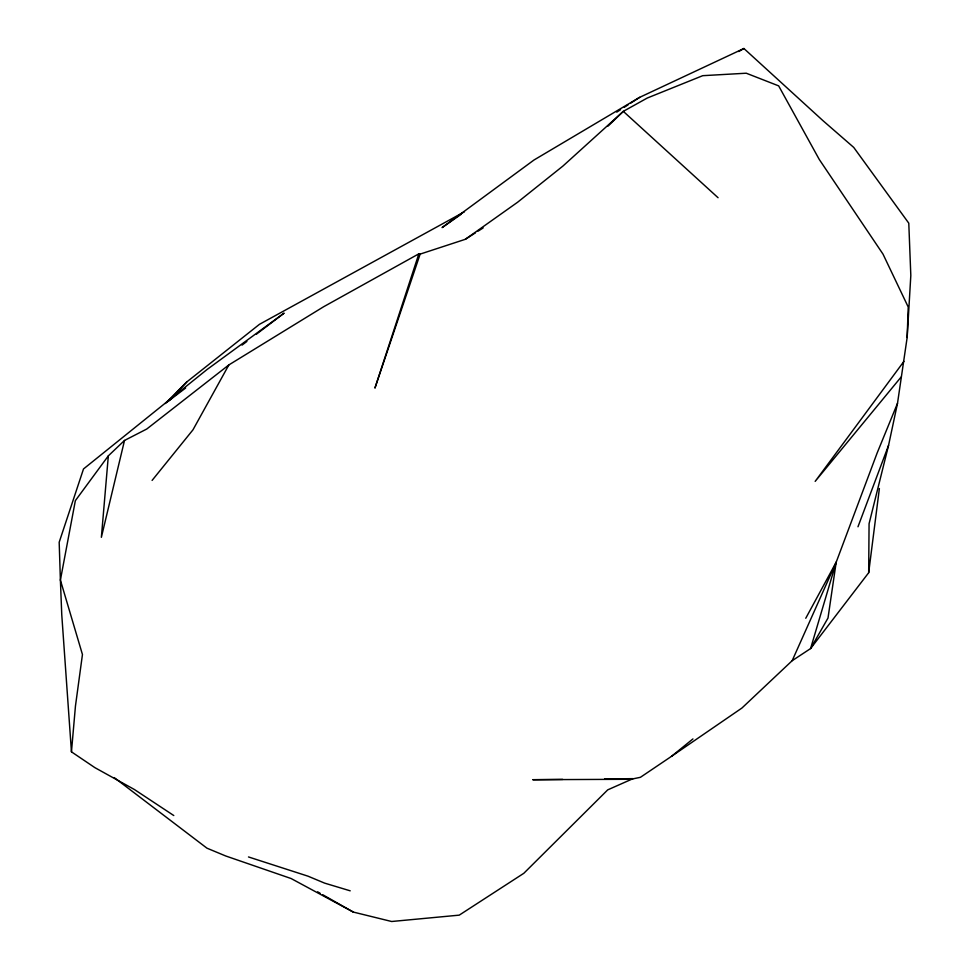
<?xml version="1.0" encoding="UTF-8"?>
<svg xmlns="http://www.w3.org/2000/svg" width="970" height="970" viewBox="0 0 970 970"><rect width="100%" height="100%" fill="white"/><g stroke="black" fill="none" stroke-linecap="round" stroke-linejoin="round"><path stroke-width="1.45" d="M562.709 779.395L532.772 779.71L630.876 779.286L640.418 777.309L671.507 756.345L741.941 708.027L792.163 660.703L810.58 648.566L868.671 572.736L869.071 523.715L888.556 445.375L897.505 403.314L907.156 337.487L910.818 275.48L908.781 223.185L853.733 147.416L823.081 120.765L743.893 48.5L639.642 97.352L533.985 160.014L442.09 227.598L461.041 214.37M907.156 337.487L908.223 307.029L883.015 254.14L819.274 159.468L778.655 85.869L746.257 73.211L702.716 75.684L647.293 98.019L623.31 111.356L562.903 166.076L517.616 202.233L465.309 239.311L420.143 254.104L418.858 253.825L323.677 306.714L228.859 364.926L146.761 429.019L124.512 440.453L108.337 455.851L75.357 500.653L60.395 580.084L61.753 614.616L71.453 751.835L94.902 767.658L134.333 789.471L173.788 815.54M108.337 455.851L101.365 537.319L124.512 440.453M71.453 751.835L75.454 706.051L82.45 654.52L60.395 580.084L59.182 542.254L83.505 468.959L206.998 369.546L284.101 313.14L256.492 334.129M868.671 572.736L879.378 488.516M805.755 618.266L836.176 562.248L828.004 618.023L810.58 648.566L836.176 562.248L877.135 453.026L897.505 403.314M418.858 253.825L374.929 388.109L420.143 254.104M857.977 526.783L888.556 445.375M792.163 660.703L836.176 562.248M228.859 364.926L192.969 429.831L152.096 480.417M903.931 361.361L815.164 481.375L901.045 377.112M169.289 400.586L186.834 381.913L259.414 324.356L464.448 211.787M186.834 381.913L165.252 403.52L185.658 388M608.057 126.088L623.31 111.356L718.067 197.722M671.507 756.345L692.944 738.922M242.088 345.09L246.889 341.44M616.75 112.132L620.57 109.671M624.377 107.209L628.196 104.736M630.743 103.099L639.642 97.352M465.309 239.311L475.506 232.8M478.052 231.175L483.157 227.926M738.801 51.543L743.893 48.5M604.601 778.946L633.034 778.655L607.729 789.859L523.812 873.303L459.234 915.146L391.65 921.5L353.298 912.067L291.097 878.529L225.707 855.976L206.962 848.18L114.218 777.588M350.206 890.824L324.623 883.124L308.011 876.177L248.478 856.946M317.614 891.818L320.161 893.273M322.707 894.716L353.298 912.067"/></g></svg>
